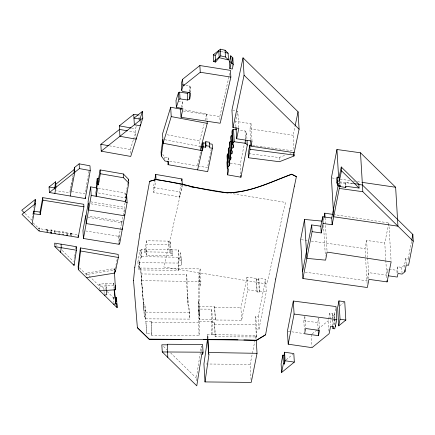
<?xml version="1.0" encoding="UTF-8"?>
<svg xmlns="http://www.w3.org/2000/svg" width="435" height="435" viewBox="0 0 435 435"><rect width="100%" height="100%" fill="white"/><g stroke="black" fill="none" stroke-linecap="round" stroke-linejoin="round"><path stroke-width="0.33" stroke-dasharray="2.17 1.63" d="M140.075 250.038L140.505 257.292L141.565 257.422L141.13 250.163L140.075 250.038L137.933 261.859L139.129 262.022L139.619 269.945L178.736 270.314L178.361 258.292L181.123 257.857L180.612 252.849L178.731 253.039L179.16 260.293L181.047 260.108L180.612 252.849M178.736 270.314L178.361 258.292M258.977 329.29L258.227 316.653L255.813 316.408L256.563 329.045L258.977 329.29L266.274 291.858L265.524 279.221L258.83 278.4L259.581 291.037L259.336 292.184L257.074 291.945L256.46 278.443L246.993 277.16L247.743 289.797L241.659 320.209L215.363 320.008L214.629 306.664L198.67 306.61L198.779 301.401L198.447 301.395L199.018 273.343L199.415 273.414L200.165 286.051L199.768 285.98L199.018 273.343M215.363 320.008L214.629 306.664M215.379 319.301L199.42 319.246L199.529 314.037L199.197 314.032L199.768 285.98M151.766 335.385L151.864 333.879L146.633 333.819L145.883 321.182L151.114 321.242L151.766 335.385L199.105 335.211L198.355 322.574L198.659 309.089L211.736 309.165L212.487 321.802L211.975 334.651L215.26 334.83L215.14 336.81L256.394 336.929L256.563 329.045M199.105 335.211L199.409 321.726L198.659 309.089M256.394 336.929L255.644 324.292L255.813 316.408M146.367 255.394L146.22 250.027L144.708 250.011L144.92 253.518L146.426 253.534L146.367 255.394L172.124 255.758L171.999 249.815L169.884 249.788L170.172 241.447L168.155 241.425L168.171 241.093L146.584 240.783L144.708 250.011M172.124 255.758L171.999 249.815M172.211 253.322L170.09 253.295L170.172 241.447M339.898 184.63L339.833 181.504L340.018 184.668M211.975 334.651L211.225 322.014L211.736 309.165M170.379 244.954L168.361 244.932L168.378 244.6L146.791 244.291L144.92 253.518M215.14 336.81L214.509 322.194L211.225 322.014M207.702 338.789L207.691 334.537L255.965 335.347L256.204 339.344M207.555 338.789L207.935 336.141L207.544 336.124M196.484 380.864L196.321 378.086L201.313 346.271L201.737 353.361M257.074 291.945L256.46 278.443M74.331 258.542L74.543 257.226M74.646 256.563L75.065 253.926M75.168 253.268L75.483 251.289M189.508 312.379L145.328 312.123L145.208 310.171L143.974 310.285L140.967 273.93L186.816 274.621C185.783 289.65 189.339 304.19 189.91 319.105L145.73 318.85L145.611 316.903L144.376 317.012L140.614 268.02L200.154 268.917L199.415 273.414M200.154 268.917L200.905 281.554L200.165 286.051M125.574 196.533L125.345 197.86L97.935 192.874M126.248 192.547L126.699 189.894M126.813 189.23L127.825 183.255M33.196 212.334L31.809 220.143L24.871 213.34M89.028 171.134L84.999 193.787L71.916 191.59M98.321 188.241L125.062 193.102L125.193 197.653M182.129 184.657L179.791 196.984L153.74 192.477L153.435 187.431L154.588 180.927M153.74 192.477L155.806 180.77M189.442 91.736L190.291 86.956L189.747 85.989L185.272 85.238M34.115 205.875L33.658 209.73M124.508 212.508L124.198 207.245L125.041 202.607M119.571 240.642L119.255 235.324L121.773 221.42L88.376 216.021M141.13 250.163L141.272 249.402L178.665 249.978L179.16 260.293M139.564 269.281L138.363 269.118L140.505 257.292M141.565 257.422L141.272 249.402M323.52 219.996L323.863 218.131M179.791 196.984L179.492 191.938L180.846 184.804M73.134 174.756L69.953 191.259L70.062 193.042M70.437 191.008L70.057 192.988L56.691 190.742M70.568 190.345L70.948 188.366M71.074 187.708L71.454 185.729M71.585 185.065L72.09 182.428M72.221 181.765L72.602 179.785M72.727 179.128L73.107 177.148M304.391 330.486L303.815 320.72L304.701 316.142M318.154 329.795L317.729 322.634L318.616 318.061M397.063 273.017L396.905 270.325L397.59 266.785L401.712 267.362L404.517 265.073L405.86 258.2L408.182 258.553L408.34 261.239M258.227 316.653L265.524 279.221M385.78 259.749L384.785 242.975L388.825 222.943L334.787 214.694M408.182 258.553L411.586 240.968M334.874 318.376L334.602 313.82L335.505 309.198M367.102 283.5L365.03 248.608L366.629 240.446L384.785 242.975M240.724 173.957L240.18 164.821L244.747 141.853M245.269 139.227L246.574 132.664L245.03 130.951L239.272 130.152M246.993 277.16L240.908 307.578L241.659 320.209M251.06 379.755L250.152 364.448L255.965 335.347M332.797 325.978L332.177 315.56L332.579 313.543L329.86 313.14L328.713 318.801M334.118 318.425L333.96 315.821L334.602 313.82M54.641 232.41L54.701 230.528L55.37 230.648L55.229 231.251L58.687 231.806L59.084 231.251L58.953 231.822L62.493 232.404L62.645 231.719L63.303 231.828L63.167 232.497L66.664 233.062L66.811 232.415L67.175 232.469L67.251 233.742M211.296 148.743L207.446 167.616L199.252 166.175M345.635 185.614L345.771 182.504L352.964 183.461M328.952 331.1L328.333 320.687L328.588 319.431M38.84 228.957L38.932 227.945L39.482 228.032L39.357 228.636L46.665 229.827L46.741 231.099M115.155 268.846L117.352 258.336M293.984 149.33L293.147 135.285L295.06 126.155M235.939 126.71L235.623 121.36L237.787 111.034L238.777 127.759M250.56 139.488L249.929 128.782L251.006 123.676L235.623 121.36M51.352 231.154L51.276 229.881L50.977 229.832L50.819 230.566L47.23 229.979L47.393 229.234L46.817 229.136L46.665 229.827M259.336 292.184L258.586 279.547L258.83 278.4M181.373 107.282L182.531 101.986L176.632 100.648M67.175 232.469L67.033 233.106L70.481 233.666L70.557 234.938M119.016 242.306L118.657 236.325L118.896 235.27L119.255 235.324M51.276 229.881L51.123 230.566L54.565 231.132M70.481 233.666L70.617 233.073L71.231 233.176L71.345 235.085M167.986 160.189L168.546 157.758L164.734 157.111L162.549 154.11M197.523 165.343L200.633 151.739M220.001 119.881L219.8 116.515L229.995 72.346M71.177 235.02L71.231 233.176M200.1 147.623L199.703 140.935L204.01 124.279M205.01 120.424L206.674 114.003L184.005 109.74M130.549 153.316L130.326 149.569L133.322 139.972M133.518 139.336L135.715 132.3L128.586 131.033M135.938 136.046L135.502 128.744L136.313 126.177M138.537 119.119L139.755 115.275M339.67 305.887L344.226 302.162M312.281 333.792L328.333 320.687M286.203 359.772L292.804 354.384M248.885 153.653L279.194 157.541L285.507 155.061M289.933 153.321L291.194 152.826M86.364 275.442L86.228 273.115L114.274 268.596L114.438 271.266L114.274 268.596M178.796 265.551L181.553 265.116L181.123 257.857M99.876 289.541L99.55 284.109L105.884 283.663L106.401 288.003L103.873 288.345L104.014 290.732M250.152 364.448L205.276 363.975M144.376 317.012L143.626 304.375L144.86 304.266L145.73 318.85M107.081 291.493L113.089 297.388L114.236 297.306M114.269 297.883L113.122 297.964L114.019 298.845M114.351 288.492L113.709 283.12L105.884 283.663L106.243 289.715M113.84 285.327L99.68 286.317L91.035 277.834M151.016 322.748L198.355 322.574M214.39 324.173L255.644 324.292M199.409 321.726L212.487 321.802M214.613 307.371L240.908 307.578M139.129 262.022L139.189 262.686L178.306 263.055M146.16 251.887L171.917 252.251M141.701 256.655L179.1 257.232M200.905 281.554L141.364 280.657M256.318 279.308L258.586 279.547M259.581 291.037L266.274 291.858M252.463 145.453L293.842 150.901M247.743 289.797L257.21 291.08M303.815 320.72L317.729 322.634M339.534 181.792L352.997 183.673M301.281 239.701L307.991 240.637M311.346 241.104L365.03 248.608M305.207 272.174L366.944 280.798L368.537 272.636L386.699 275.17L387.889 269.064L388.091 272.424M389.178 269.243L396.905 270.325M332.063 177.958L336.076 178.546M340.094 179.133L350.131 180.601M352.807 180.993L354.813 181.286M357.488 181.678L361.507 182.265M332.177 315.56L333.96 315.821M288.073 331.269L303.962 333.58M232.589 110.256L235.188 110.648M183.298 110.996L219.8 116.515M249.929 128.782L293.147 135.285M90.774 201.851L124.198 207.245M90.888 203.819L124.318 209.213L121.854 222.812L87.794 217.304M71.101 233.747L78.055 234.867M85.603 230.952L118.657 236.325M186.441 186.082L182.428 185.419L163.854 266.992L266.943 283.984L285.523 202.416L230.626 193.363M339.784 182.733L345.526 183.717M153.435 187.431L179.492 191.938M169.813 161.146L197.37 165.985M131.615 128.053L135.502 128.744M230.235 163.054L240.18 164.821M109.354 145.834L130.326 149.569M167.181 134.758L199.703 140.935M164.854 139.727L200.029 146.41M221.29 51.564L224.389 52.32M170.672 352.926L196.321 378.086M163.468 346.401L166.893 349.762M99.55 284.109L105.455 289.9M86.228 273.115L90.556 277.361M55.555 243.981L57.724 246.112M60.014 248.358L60.356 248.689M62.151 250.408L73.346 261.386M79.48 267.857L86.309 274.561L114.361 270.037L113.981 269.075L114.128 271.532M33.207 222.959L38.813 228.462M187.3 296.3L187.702 303.026L189.388 312.352L189.91 319.105M181.047 260.108L181.553 265.116M140.614 268.02L143.626 304.375M144.975 306.218L146.633 333.819M405.86 258.2L406.219 264.252M404.517 265.073L404.68 267.764M401.712 267.362L402.032 272.745M397.59 266.785L397.949 272.837M388.825 222.943L391.098 261.19M385.823 260.424L386.9 278.541M366.629 240.446L367.624 257.221M367.662 257.89L368.896 278.694M345.771 182.504L345.955 185.669M334.912 319.029L335.14 322.933M334.368 313.793L334.635 318.349M334.673 319.002L334.945 323.558M334.156 319.078L334.504 324.934M332.579 313.543L332.851 318.099M332.889 318.752L333.319 325.913M325.059 217.864L327.055 251.419M329.86 313.14L330.556 324.863M323.531 225.259L325.364 256.128M318.779 318.061L319.475 329.779M311.248 334.64L311.944 346.358M304.864 316.142L305.56 327.859M279.194 157.541L279.406 161.124M251.006 123.676L252.001 140.402M246.574 132.664L246.96 139.189M245.03 130.951L245.536 139.434M232.094 64.984L232.17 66.327M206.674 114.003L207.033 120.027M214.509 322.194L215.26 334.83M207.935 336.141L208.093 338.805M207.691 334.537L207.93 338.533M190.291 86.956L190.568 91.66M189.747 85.989L190.111 92.041M198.779 301.401L199.529 314.037M198.447 301.395L199.197 314.032M198.67 306.61L199.42 319.246M182.531 101.986L182.852 107.369M186.816 274.621L187.702 303.026M168.546 157.758L168.736 160.999M164.734 157.111L164.854 159.058M169.884 249.788L170.09 253.295M168.171 241.093L168.361 244.932M140.097 121.055L140.255 123.741M146.584 240.783L146.791 244.291M151.114 321.242L151.864 333.879M146.22 250.027L146.426 253.534M139.189 262.686L139.619 269.945M137.933 261.859L138.363 269.118M125.062 193.102L125.34 197.708M121.773 221.42L122.012 225.45M118.896 235.27L119.212 240.588M113.709 283.12L114.03 288.503M113.089 297.388L113.383 302.347M106.401 288.003L106.521 290.02M104.047 291.33L104.199 293.881M70.617 233.073L70.731 234.982M66.811 232.415L66.887 233.693M63.303 231.828L63.379 233.1M62.645 231.719L62.722 232.997M59.084 231.251L59.16 232.524M58.812 231.213L58.888 232.486M55.37 230.648L55.446 231.92M54.701 230.528L54.815 232.442M50.977 229.832L51.053 231.105M47.393 229.234L47.507 231.143M47.23 229.979L47.306 231.257M46.817 229.136L46.931 231.05M39.482 228.032L39.558 229.305M38.932 227.945L39.009 229.218M178.665 249.978L178.731 253.039"/><path stroke-width="0.65" d="M167.779 357.369L167.431 344.259L202.596 344.46L203.058 352.192L202.737 354.193L201.775 354.008L196.778 385.823L162.26 351.958L161.836 344.803L167.464 344.835M339.072 177.404L337.152 177.165L337.381 180.96L339.295 181.199L339.072 177.404L341.263 166.996L358.848 184.244L359.071 188.04L345.994 186.3L345.749 187.512L340.012 186.528L340.056 185.299L338.474 186.131L337.408 184.918L337.217 181.754M256.242 340.007L257.036 353.318L251.223 382.414L205.005 381.93L209.007 354.112L208.61 354.095L207.968 339.197M133.518 280.444L134.79 267.204M86.494 277.633L114.546 273.115L114.16 272.147L115.34 271.918L118.358 257.471L118.173 254.393L80.377 247.912L78.142 266.546L78.327 269.618L117.107 307.665L116.493 297.611L115.416 297.801M78.327 269.618L80.557 250.984L80.377 247.912M251.131 145.279L249.793 145.105L248.211 153.566L248.461 157.747L279.439 161.722L293.968 156.013L293.913 152.092M162.864 139.352L161.091 152.109L161.32 156.002L164.968 161.004L168.78 161.646L168.079 164.691L207.685 171.656L212.465 148.221L212.226 144.186L209.224 143.751M161.32 156.002L163.092 143.24L171.227 116.596L170.672 107.227L181.341 109.234M207.462 339.452L203.933 363.959L205.005 381.93M134.796 267.351L139.869 233.758M75.902 248.646L76.217 246.672L61.069 244.144L61.281 247.7L60.563 252.197L60.525 251.533M61.074 244.193L54.685 243.127L54.892 246.634L74.021 265.399L76.429 250.223L76.217 246.672M128.276 180.601L128.504 179.269L123.35 173.978L100.115 169.938L98.609 178.546L98.832 182.347L97.478 182.167L97.255 178.372L98.609 178.546M128.504 179.269L128.727 183.064L125.465 202.259L127.107 202.552L119.728 243.301L119.369 243.247L119.13 244.301L83.433 238.494L82.96 230.517L85.706 215.586L86.179 223.563L83.433 238.494M98.832 182.347L100.338 173.734L100.115 169.938M32.049 224.226L33.903 213.813L33.729 210.899M54.609 189.138L55.626 181.765L49.068 186.99L49.4 192.515L85.282 198.545L90.257 170.563L89.974 165.806L79.137 163.826L74.532 167.497L74.026 170.139M55.12 187.947L55.772 184.261L74.635 169.226L73.874 173.19M54.864 193.434L55.957 187.289L55.626 181.765M96.983 187.996L90.687 186.86L88.098 201.416L88.604 209.969L86.179 223.563L122.246 229.397L122.17 228.065M90.687 186.86L91.198 195.413L88.604 209.969L124.704 215.793L124.627 214.477M154.702 180.275L155.735 174.424L181.95 178.959L182.249 184.005L193.771 187.289M181.047 117.319L182.934 108.712L176.376 107.222L178.883 99.479L180.041 98.875L187.686 100.039L189.736 99.06L190.688 93.683L190.149 92.715L182.477 91.426L181.683 90.268L181.286 83.542L182.559 79.322L199.861 65.533L230.452 70.367L230.854 77.093L220.202 123.241L181.047 117.319L180.645 110.593L181.226 107.945M85.787 216.983L88.213 203.384M34.229 205.238L35.268 199.496L21.75 210.274L24.425 212.9M35.268 199.496L35.512 203.58L33.664 213.786L40.216 214.613L42.896 200.176L42.744 197.631L83.765 204.281L83.917 206.826L78.208 237.418L71.253 236.292L71.383 235.721L70.769 235.618L70.633 236.21L67.186 235.65L67.11 234.378M97.255 178.372L96.989 179.813L97.299 184.685L98.348 184.815L98.533 183.787L97.217 183.608L97.478 182.167M126.362 195.32L126.601 193.999L127.107 202.552M133.507 280.298L137.378 327.685L149.216 339.295L234.003 339.871L256.46 340.371L265.595 334.776L275.687 278.927M97.07 180.889L96.396 184.592L96.624 188.388L97.581 188.507L96.151 196.305L91.198 195.413M96.624 188.388L97.299 184.685M96.76 187.963L95.928 192.509L96.151 196.305L125.574 201.655L125.492 200.339M337.152 177.165L336.75 179.399L336.973 183.195L338.995 183.771L337.408 184.918M336.973 183.195L337.381 180.96M323.977 217.511L324.782 213.172L332.786 214.39M40.216 214.613L40.063 212.068L42.744 197.631M139.874 233.899L149.624 181.341L156.034 179.47L182.249 184.005M248.461 157.747L250.043 149.281L249.793 145.105M181.58 180.906L181.95 178.959M283.957 355.455L284.572 352.214L293.821 353.552L294.326 362.105L281.63 372.474L281.124 363.921L282.853 355.172L283.957 355.455L284.463 364.008L283.364 363.725L282.853 355.172M284.463 364.008L285.077 360.767L284.572 352.214M227.385 160.036L226.923 162.467L227.657 174.865L240.919 177.214L247.308 145.062L247.036 140.494M227.657 174.865L228.701 169.4L227.761 168.301L227.021 155.904L227.407 154.115L228.718 153.316M70.236 196.016L74.815 172.255L74.532 167.497M231.175 141.255L229.87 141.924L229.473 143.974L230.213 156.372L231.159 157.356L230.675 159.705L229.37 160.488L228.995 162.369L229.925 163.37L229.452 165.708L228.147 166.513L227.761 168.301M230.213 156.372L230.61 154.322L229.87 141.924M318.502 335.651L319.513 330.431L305.598 328.512L304.587 333.743L318.502 335.651L318.154 329.795M304.549 219.452L300.607 239.603L302.923 278.525L367.341 287.524L368.94 279.362L387.096 281.896L391.136 261.859L327.093 252.088L325.603 260.152L306.865 258.374L304.549 219.452L321.954 221.105M388.292 275.79L397.302 277.051L397.987 273.512L402.114 274.088L404.92 271.799L406.263 264.926L408.579 265.279L413.25 241.186L412.853 234.46L362.42 184.989L358.38 184.424M411.717 240.321L412.853 234.46M293.315 301.036L287.415 331.171L288.188 344.194L312.02 347.657L329.105 333.705L330.633 326.163L333.357 326.565L332.954 328.583L334.732 328.844L336.799 319.584L336.021 306.561L293.315 301.036L294.087 314.059L288.188 344.194M302.521 271.799L311.688 224.933L320.829 226.216L321.231 232.942L312.085 231.665L311.688 224.933M302.923 278.525L312.085 231.665M322.688 216.755L323.085 223.481L332.15 224.743L331.747 218.017L322.688 216.755L320.829 226.216M336.951 149.504L331.394 177.861L333.705 216.782L397.943 226.173L395.632 187.251L360.506 152.799L336.951 149.504L338.626 177.687M321.231 232.942L323.085 223.481M331.747 218.017L338.218 184.995M332.15 224.743L339.262 188.426L339.104 185.734M281.63 372.474L283.364 363.725M338.957 300.911L337.642 307.54L338.729 325.848L345.825 320.057L344.737 301.749L338.957 300.911L340.045 319.214L338.729 325.848M229.936 147.307L228.631 148.09L228.255 149.972L228.995 162.369M289.96 208.338L294.381 186.066M205.467 143.197L203.009 142.838L203.248 146.872L205.706 147.231L205.467 143.197L205.771 141.69L209.534 142.245L209.773 146.28L209.463 147.786L212.465 148.221M205.706 147.231L206.011 145.73L205.771 141.69M230.61 154.322L231.915 153.653L232.382 151.336L231.453 150.2L230.713 137.803L231.094 135.959L232.415 135.16L232.497 136.465M231.453 150.2L231.828 148.357L233.155 147.557L233.595 145.366L232.649 144.257L231.915 131.865L232.295 130.011L233.513 129.347L236.716 129.793M275.698 279.069L289.955 208.196M229.495 61.89L230.729 55.805L232.839 57.871L233.236 64.597L232.333 69.018L229.897 68.616L229.495 61.89L231.931 62.292L232.013 63.635M229.897 68.616L231.132 62.531L230.729 55.805M231.931 62.292L232.839 57.871M232.649 144.257L233.035 142.408L232.295 130.011M295.196 125.503L298.062 111.806L243.034 57.828L231.937 110.158L232.97 127.553L238.82 128.428L236.656 138.754L252.039 141.07L250.962 146.176L294.18 152.674L299.095 129.2L298.062 111.806M339.295 181.199L341.491 170.792L341.263 166.996M243.034 57.828L244.068 75.222L232.97 127.553M35.512 203.58L21.995 214.357L38.96 231.007L39.085 230.49L39.634 230.583L39.509 231.181L46.817 232.377L46.969 231.686L47.545 231.779L47.382 232.529L50.971 233.111L51.129 232.382L51.428 232.431L51.27 233.117L54.712 233.682L54.853 233.078L55.522 233.193L55.381 233.796L58.839 234.351L59.236 233.802L59.106 234.367L62.64 234.954L62.798 234.269L63.456 234.373L63.32 235.041L66.816 235.612L66.963 234.965L67.327 235.014L67.186 235.65M294.392 186.207L296.409 176.626L291.695 174.163C270.488 181.977 249.581 192.846 226.401 192.667M170.672 107.227L162.538 133.871L163.092 143.24L202.378 150.711L202.139 146.677L203.009 142.838M202.378 150.711L203.248 146.872M197.604 169.878L202.063 150.646L201.824 146.611L202.139 146.677M200.258 150.303L207.229 123.371L207.109 121.365M181.683 90.268L182.961 86.048L182.559 79.322M142.397 111.436L139.978 119.07L133.964 118.162L142.397 111.436L142.794 118.07L130.734 156.437L101.246 151.184L100.838 144.317L119.516 129.423L127.292 130.804M189.736 99.06L189.339 92.334L187.289 93.313L179.644 92.149L178.48 92.753L175.979 100.496L176.376 107.222M215.586 62.069L219.213 57.681L228.505 59.959L228.109 53.233L225.058 50.237L220.376 49.177L213.27 54.843L213.672 61.569L215.586 62.069L215.184 55.343L218.81 50.955L220.67 51.412M136.046 137.868L136.122 139.167L119.924 136.296L119.304 125.867L133.735 114.367L138.417 115.068M49.4 192.515L79.42 168.584L90.257 170.563M101.246 151.184L142.794 118.07M182.961 86.048L200.258 72.259L230.854 77.093M213.672 61.569L220.779 55.903L225.46 56.969L228.505 59.959M243.899 339.947L256.449 340.224L265.595 334.776M233.035 142.408L234.253 141.745L245.77 143.349L247.308 145.062M296.409 176.626L291.706 174.31C270.499 182.124 249.592 192.988 226.407 192.814C202.574 190.122 179.753 182.939 156.045 179.611L149.624 181.341M104.269 295.071L106.798 294.729L106.281 290.39L99.952 290.836M113.486 304.114L116.857 303.76L117.107 307.665M106.281 290.39L115.482 289.775L114.465 271.929M137.378 327.685L149.205 339.153L181.765 339.371M203.471 339.517L237.956 339.811M203.058 352.192L162.26 351.958M208.762 352.508L257.036 353.318M33.751 211.269L40.063 212.068M294.087 314.059L336.799 319.584M250.043 149.281L294.093 155.083M353.617 183.548L358.848 184.244M339.262 188.426L362.823 191.715L413.25 241.186M285.077 360.767L294.326 362.105M206.011 145.73L209.773 146.28M362.176 182.363L395.632 187.251M340.045 319.214L345.825 320.057M42.896 200.176L83.917 206.826M190.459 186.745L227.951 192.922M54.892 246.634L76.429 250.223M80.557 250.984L118.358 257.471M182.716 84.803L184.636 85.129M49.068 186.99L54.538 187.909M100.338 173.734L123.573 177.774L128.727 183.064M119.304 125.867L130.968 127.939M100.838 144.317L108.701 145.714M171.227 116.596L207.229 123.371M200.627 146.524L201.835 146.758M225.009 52.472L228.109 53.233M213.27 54.843L215.184 55.343M231.132 62.531L233.236 64.597M244.068 75.222L299.095 129.2M341.491 170.792L359.071 188.04M116.352 301.134L116.743 301.515L116.493 297.611M114.427 289.166L115.786 303.951L114.111 289.846M404.8 269.782L404.92 271.799M387.019 280.548L387.096 281.896M360.506 152.799L362.823 191.715M345.673 186.245L345.749 187.512M339.936 185.261L340.012 186.528M335.298 325.538L335.374 326.837M332.797 325.978L332.954 328.583M324.782 213.172L325.021 217.195M293.826 153.62L293.968 156.013M250.642 140.826L250.962 146.176M245.574 140.086L245.77 143.349M240.8 175.261L240.919 177.214M235.982 127.379L236.656 138.754M233.513 129.347L234.253 141.745M232.807 141.685L233.155 147.557M231.094 135.959L231.828 148.357M231.447 145.823L231.643 149.085M231.719 150.39L231.915 153.653M225.058 50.237L225.46 56.969M230.131 150.57L230.322 153.832M230.479 156.442L230.675 159.705M228.631 148.09L229.37 160.488M228.832 155.268L229.027 158.53M229.218 161.793L229.452 165.708M227.407 154.115L228.147 166.513M220.376 49.177L220.779 55.903M218.81 50.955L219.213 57.681M199.861 65.533L200.258 72.259M207.74 339.452L208.61 354.095M187.289 93.313L187.686 100.039M202.623 352.258L202.737 354.193M179.644 92.149L180.041 98.875M178.48 92.753L178.883 99.479M167.888 161.45L168.079 164.691M155.735 174.424L156.045 179.611M139.945 118.532L140.065 120.484M140.293 124.372L140.375 125.699L134.355 124.791L133.735 114.367M123.35 173.978L123.573 177.774M119.054 242.969L119.13 244.301M115.264 270.69L115.34 271.918M114.47 271.821L114.546 273.115M115.21 285.257L115.482 289.775M98.272 183.554L98.348 184.815M85.211 197.354L85.282 198.545M79.137 163.826L79.42 168.584M78.093 235.504L78.208 237.418M73.95 264.17L74.021 265.399M51.194 231.839L51.27 233.117M50.895 231.839L50.971 233.111"/></g></svg>
